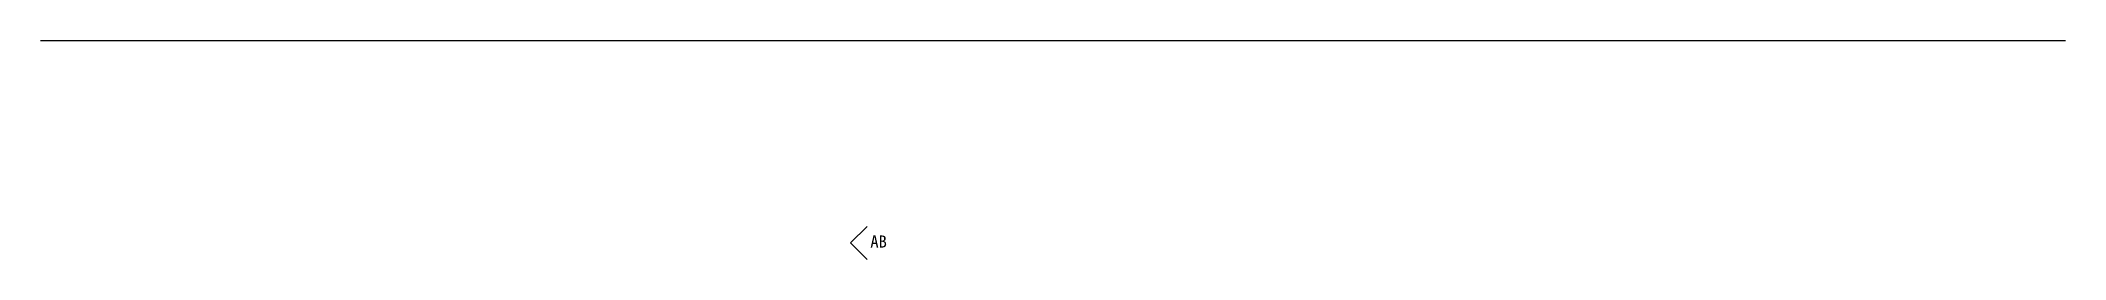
# Model space of a CAD drawing. Units: millimetres at full size, sheet at 1:100. Extents: x -15551 to 15061, y -6801 to -3490.
import ezdxf
from ezdxf.enums import TextEntityAlignment as Align

# ---------------------------------------------------------------- set-up
doc = ezdxf.new("R2010")
doc.units = ezdxf.units.MM
doc.header["$LTSCALE"] = 100
doc.layers.add('0-0', color=7, linetype='Continuous')
doc.styles.add('ＭＳ ゴシック', font='')
doc.styles.get('ＭＳ ゴシック').set_extended_font_data('MS Gothic')

msp = doc.modelspace()

# ---------------------------------------------------------------- linework, layer by layer
at = {"layer": '0-0'}
for p, q in [((-15551, -3489.8), (15061.2, -3489.8)), ((-3306.1, -6551), (-3056.1, -6301)), ((-3306.1, -6551), (-3056.1, -6801))]:
    msp.add_line(p, q, dxfattribs=at)

# ---------------------------------------------------------------- texts
at = {"layer": '0-0', "color": 4, "style": 'ＭＳ ゴシック'}
msp.add_text('AB', height=183.3, dxfattribs=at).set_placement((-3006.1, -6676), align=Align.BOTTOM_LEFT)

doc.saveas('drawing.dxf')
